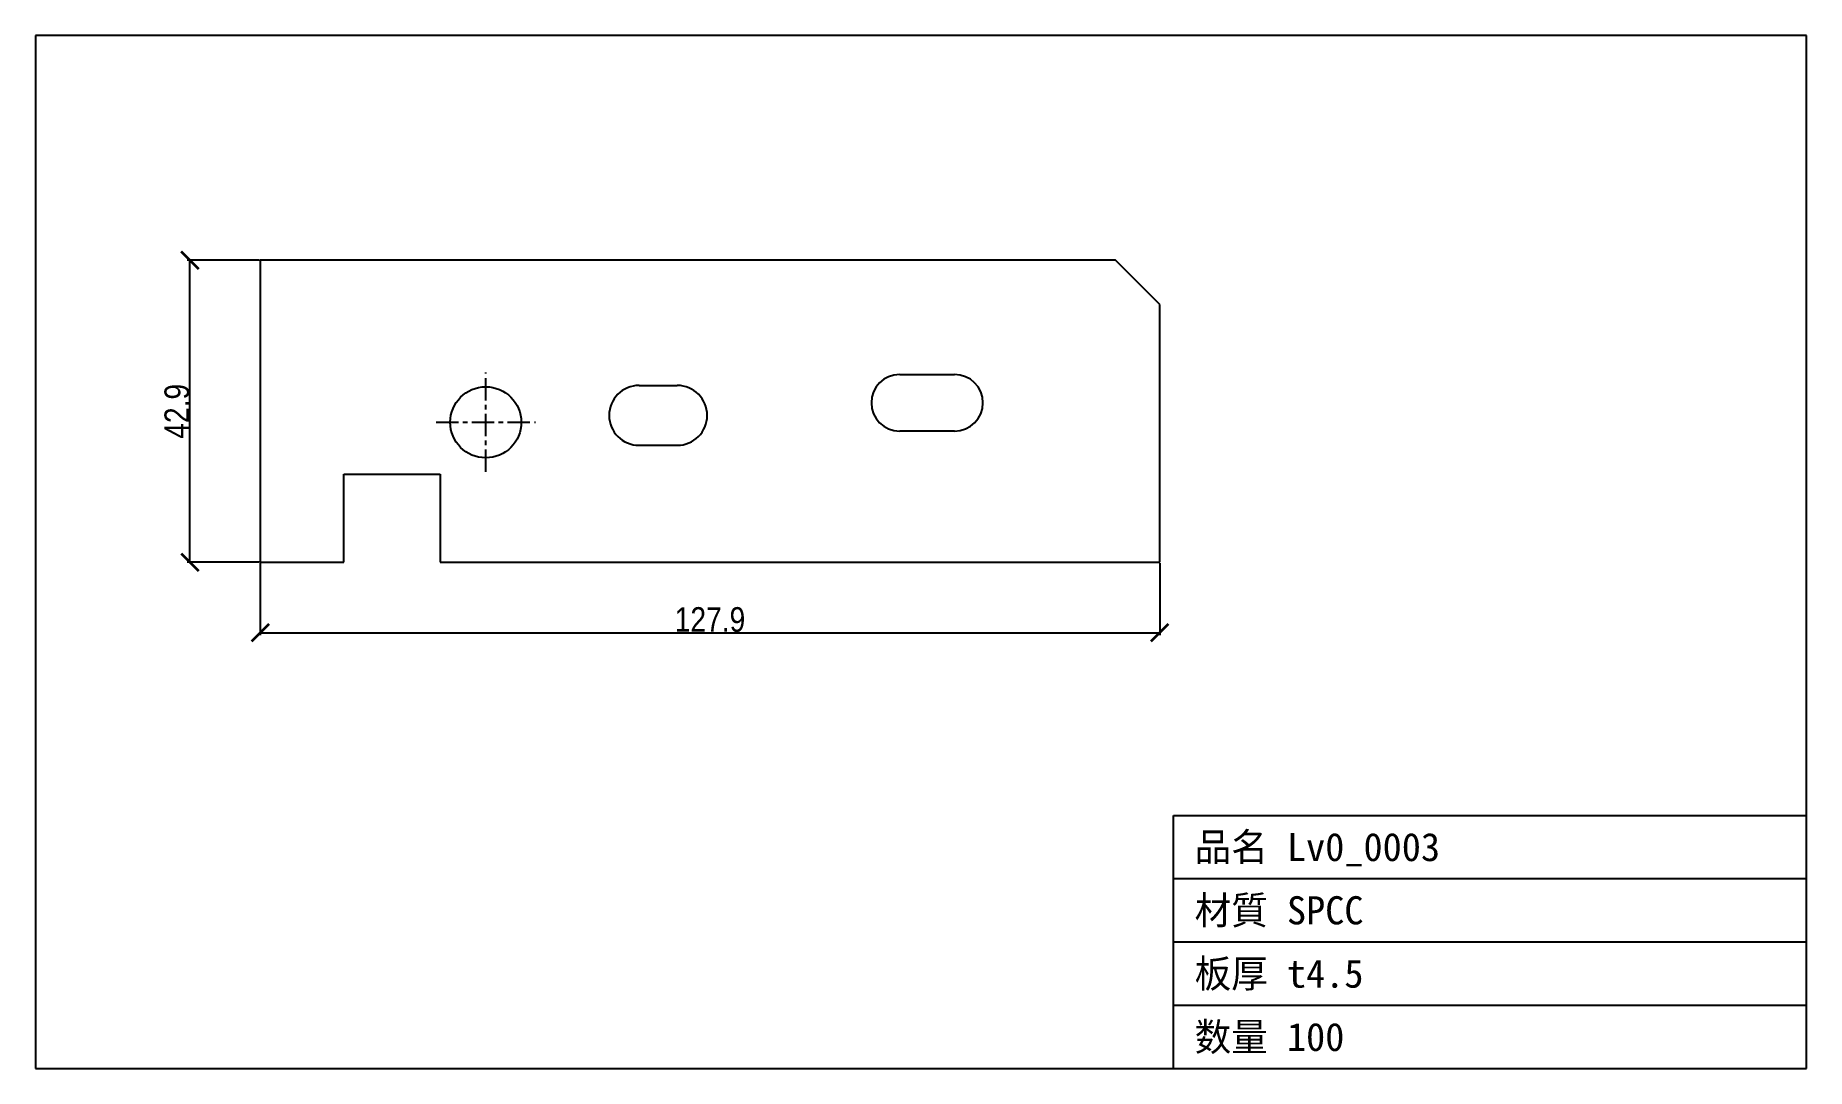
# Model space of a CAD drawing. Header units: millimetres. Extents: x -32 to 220, y -72 to 75.
import ezdxf

# ---------------------------------------------------------------- set-up
doc = ezdxf.new("R2010")
doc.units = ezdxf.units.MM
doc.linetypes.add('CENTER', pattern=[5.08, 3.175, -0.635, 0.635, -0.635])
for name, color, linetype in [('中心線', 7, 'Continuous'), ('図枠', 7, 'Continuous'), ('外形', 7, 'Continuous'), ('寸法', 7, 'Continuous'), ('文字', 7, 'Continuous')]:
    doc.layers.add(name, color=color, linetype=linetype)
doc.styles.add('OpenSansCondensed-Light', font='OpenSansCondensed-Light.ttf')
doc.dimstyles.new('EZDXF', dxfattribs={"dimtxt": 0.25, "dimasz": 0.175, "dimexe": 0.375, "dimexo": 0.125, "dimgap": 0.1, "dimtad": 1, "dimlfac": 100, "dimzin": 12, "dimdsep": 46, "dimtxsty": 'OpenSansCondensed-Light', "dimblk": 'ARCHTICK', "dimcen": 2.5, "dimazin": 3, "dimtfac": 0.5, "dimtmove": 2, "dimatfit": 3})

# ---------------------------------------------------------------- blocks, each defined once
blk = doc.blocks.new('_ARCHTICK')
at = {"color": 0, "linetype": 'BYBLOCK', "const_width": 0.15}
blk.add_lwpolyline([(-0.5, -0.5), (0.5, 0.5)], dxfattribs=at)

msp = doc.modelspace()

# ---------------------------------------------------------------- linework, layer by layer
at = {"layer": '中心線', "color": 1, "linetype": 'CENTER'}
for p, q in [((32.06, 12.86), (32.06, 26.97)), ((25, 19.91), (39.11, 19.91))]:
    msp.add_line(p, q, dxfattribs=at)
at = {"layer": '図枠'}
for p, q in [((219.85, 74.91), (-31.97, 74.91)), ((-31.97, 74.91), (-31.97, -71.97)), ((219.85, -71.97), (219.85, 74.91)), ((129.85, -71.97), (129.85, -35.97)), ((129.85, -35.97), (219.85, -35.97)), ((129.85, -44.97), (219.85, -44.97)), ((129.85, -53.97), (219.85, -53.97)), ((129.85, -62.97), (219.85, -62.97)), ((-31.97, -71.97), (219.85, -71.97))]:
    msp.add_line(p, q, dxfattribs=at)
at = {"layer": '外形'}
for p, q in [((121.61, 42.94), (0, 42.94)), ((0, 42.94), (0, 0)), ((127.88, 36.66), (121.61, 42.94)), ((127.88, 0), (127.88, 36.66)), ((90.91, 26.71), (98.72, 26.71)), ((53.85, 25.14), (59.29, 25.14)), ((98.72, 18.65), (90.91, 18.65)), ((59.29, 16.63), (53.85, 16.63)), ((11.88, 0), (11.88, 12.53)), ((11.88, 12.53), (25.56, 12.53)), ((25.56, 12.53), (25.56, 0)), ((0, 0), (11.88, 0)), ((25.56, 0), (127.88, 0))]:
    msp.add_line(p, q, dxfattribs=at)
msp.add_circle((32.06, 19.91), 5.05, dxfattribs=at)
for centre, radius, start, end in [((90.91, 22.68), 4.03, 90, -90), ((98.72, 22.68), 4.03, -90, 90), ((53.85, 20.89), 4.25, 90, -90), ((59.29, 20.89), 4.25, -90, 90)]:
    msp.add_arc(centre, radius, start, end, dxfattribs=at)

# ---------------------------------------------------------------- texts
at = {"layer": '文字'}
for s, p in [('品名 Lv0_0003', (132.85, -42.47)), ('材質 SPCC', (132.85, -51.47)), ('板厚 t4.5', (132.85, -60.47)), ('数量 100', (132.85, -69.47))]:
    msp.add_text(s, height=4, dxfattribs=at).set_placement(p)

# ---------------------------------------------------------------- dimensions: what is measured, and where the dimension line sits
at = {"layer": '寸法'}
msp.add_linear_dim(base=(-10, 0), p1=(0, 0), p2=(0, 42.94), angle=90, dimstyle='EZDXF', override={"dimtxt": 3.5, "dimasz": 2.5, "dimdec": 1, "dimlfac": 1}, dxfattribs=at).render()
msp.add_linear_dim(base=(0, -10), p1=(0, 0), p2=(127.88, 0), dimstyle='EZDXF', override={"dimtxt": 3.5, "dimasz": 2.5, "dimdec": 1, "dimlfac": 1}, dxfattribs=at).render()

doc.saveas('drawing.dxf')
